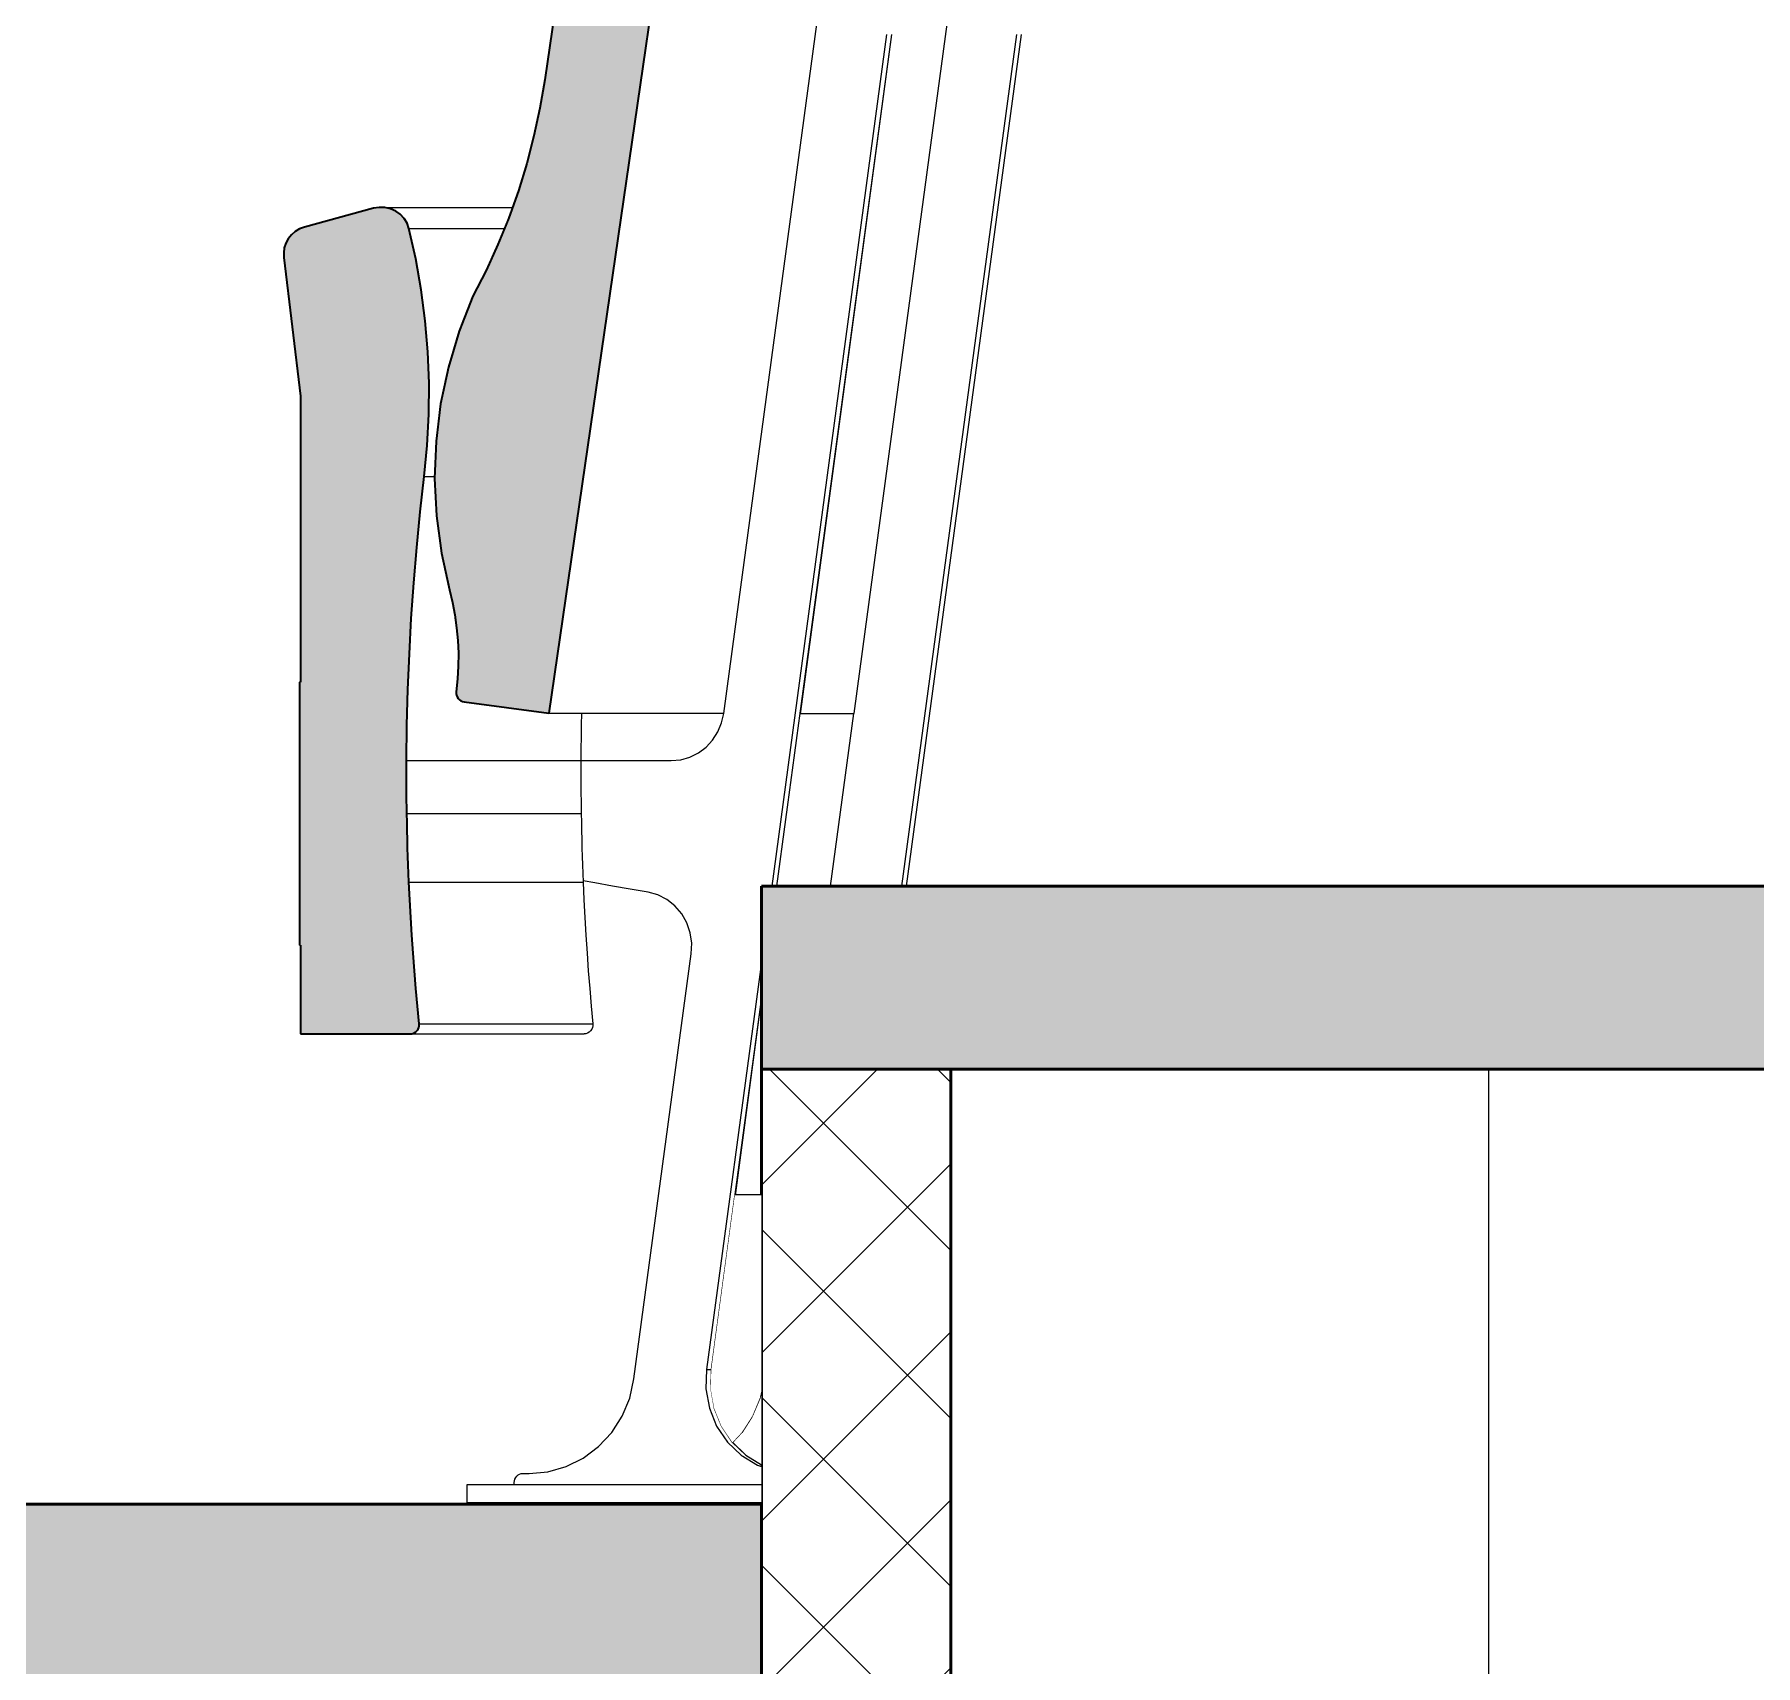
# Model space of a CAD drawing. Header units: millimetres. Extents: x -46169 to 247764, y -86316 to 18123.
# Drawn here: x 235694 to 236635, y -80750 to -79858 of the extents above; entities that cross this region are included whole.
import ezdxf

# ---------------------------------------------------------------- set-up
doc = ezdxf.new("R2010")
doc.units = ezdxf.units.MM
doc.header["$MEASUREMENT"] = 0
doc.linetypes.add('Wipeout_Contour', pattern=[1000, 0, -1000])
for name, color, linetype in [('New_A-20-M_Floor_Slab', 7, 'Continuous'), ('New_A-20-M_Roof', 7, 'Continuous'), ('New_A-25-M_Wall_Int', 7, 'Continuous'), ('New_A-35-M_FFE_Fixed', 7, 'Continuous')]:
    doc.layers.add(name, color=color, linetype=linetype)
for name, color, linetype, lineweight, true_color in [('New_A-20-M_Floor_Slab_Pen_No__107', 7, 'Continuous', 15, 0xa6a6a6), ('New_A-20-M_Floor_Slab_Pen_No__27', 7, 'Continuous', 50, 0x2a2a2a), ('New_A-20-M_Floor_Slab_Pen_No__29', 7, 'Continuous', 50, 0x2a2a2a), ('New_A-20-M_Floor_Slab_Pen_No__81', 7, 'Continuous', 20, 0x6a6a6a), ('New_A-35-M_FFE_Fixed_Pen_No__104', 7, 'Continuous', 15, 0xa6a6a6), ('New_A-35-M_FFE_Fixed_Pen_No__44', 7, 'Continuous', 35, 0x444444)]:
    doc.layers.add(name, color=color, linetype=linetype, lineweight=lineweight, true_color=true_color)
for name, color, linetype, lineweight in [('New_A-20-M_Floor_Slab_Pen_No__87', 8, 'Continuous', 20), ('New_A-20-M_Floor_Slab_Pen_No__89', 8, 'Continuous', 20), ('New_A-35-M_FFE_Fixed_Pen_No__1', 7, 'Continuous', 13)]:
    doc.layers.add(name, color=color, linetype=linetype, lineweight=lineweight)

# ---------------------------------------------------------------- blocks, each defined once
blk = doc.blocks.new('Section Elem_36_5', base_point=(221877.12, -83027.49))
at = {"color": 254, "linetype": 'Wipeout_Contour', "lineweight": 0, "ltscale": 3241043.197358345}
blk.add_wipeout([(235992.86, -80235.75), (235992.64, -80255.22), (236042.08, -80255.22), (236047.24, -80254.74), (236052.24, -80253.31), (236056.91, -80250.99), (236061.1, -80247.85), (236064.69, -80243.98), (236067.56, -80239.51), (236069.61, -80234.59), (236070.78, -80229.36), (236070.79, -80229.29), (235993.02, -80229.29)], dxfattribs=at).dxf.layer = 'New_A-25-M_Wall_Int'
at = {"color": 254, "linetype": 'Wipeout_Contour', "lineweight": 0, "ltscale": 997576.060142}
blk.add_wipeout([(236099.62, -80323.99), (236129.2, -80323.99), (236141.96, -80229.36), (236112.38, -80229.36)], dxfattribs=at).dxf.layer = 'New_A-25-M_Wall_Int'
at = {"color": 254, "linetype": 'Wipeout_Contour', "lineweight": 0, "ltscale": 748258.631335}
blk.add_wipeout([(236091.44, -80384.68), (236076.87, -80492.74), (236091.44, -80492.74)], dxfattribs=at).dxf.layer = 'New_A-25-M_Wall_Int'
blk = doc.blocks.new('Section Elem_71_5', base_point=(221877.12, -83027.49))
at = {"color": 254, "linetype": 'Wipeout_Contour', "lineweight": 0, "ltscale": 998999.918568}
blk.add_wipeout([(236489.08, -80423.99), (236289.08, -80423.99), (236289.08, -80761.99), (236489.08, -80761.99)], dxfattribs=at).dxf.layer = 'New_A-20-M_Floor_Slab'
at = {"layer": 'New_A-20-M_Floor_Slab_Pen_No__87', "linetype": 'Continuous'}
for p, q in [((236489.08, -80423.99), (236489.08, -80761.99)), ((236489.08, -80761.99), (236289.08, -80761.99))]:
    blk.add_line(p, q, dxfattribs=at)
blk = doc.blocks.new('Section Elem_72_5', base_point=(221877.12, -83027.49))
at = {"layer": 'New_A-20-M_Floor_Slab_Pen_No__27', "linetype": 'Continuous'}
for p, q in [((236091.44, -80423.99), (236091.44, -80661.99)), ((236091.44, -80661.99), (236091.44, -80761.99))]:
    blk.add_line(p, q, dxfattribs=at)
at = {"color": 254, "linetype": 'Wipeout_Contour', "lineweight": 0, "ltscale": 998443.178384}
blk.add_wipeout([(236289.08, -80423.99), (236194.97, -80423.99), (236194.97, -80761.99), (236289.08, -80761.99)], dxfattribs=at).dxf.layer = 'New_A-20-M_Floor_Slab'
at = {"layer": 'New_A-20-M_Floor_Slab_Pen_No__107', "linetype": 'Continuous'}
h = blk.add_hatch(dxfattribs=at)
h.set_pattern_fill('Concrete_Block_0005', color=256, style=0, pattern_type=2)
h.set_pattern_definition([(45, (221877.115, -83027.49), (-45.96194, 45.96194), []), (135, (221877.115, -83027.49), (45.96194, 45.96194), [])])
h.paths.add_polyline_path([(236194.97, -80761.99), (236194.97, -80423.99), (236091.44, -80423.99), (236091.44, -80761.99)])
at = {"layer": 'New_A-20-M_Floor_Slab_Pen_No__27', "linetype": 'Continuous'}
for p, q in [((236194.97, -80423.99), (236194.97, -80761.99)), ((236194.97, -80761.99), (236091.44, -80761.99))]:
    blk.add_line(p, q, dxfattribs=at)
at = {"layer": 'New_A-20-M_Floor_Slab_Pen_No__87', "linetype": 'Continuous'}
blk.add_line((236289.08, -80761.99), (236194.97, -80761.99), dxfattribs=at)
blk = doc.blocks.new('Section Elem_81_5', base_point=(221877.12, -83027.49))
at = {"color": 254, "linetype": 'Wipeout_Contour', "lineweight": 0, "ltscale": 997328.976935}
blk.add_wipeout([(240783.96, -79427.49), (230618.33, -82957.6), (230624.49, -82975.35), (240841.25, -79427.49)], dxfattribs=at).dxf.layer = 'New_A-20-M_Roof'
blk = doc.blocks.new('Section Elem_85_5', base_point=(221877.12, -83027.49))
at = {"layer": 'New_A-35-M_FFE_Fixed_Pen_No__44', "linetype": 'Continuous'}
for p, q in [((235839.29, -80212.22), (235838.74, -80212.22)), ((235839.26, -80356.22), (235838.74, -80356.22)), ((235839.26, -80356.22), (235839.26, -80404.72))]:
    blk.add_line(p, q, dxfattribs=at)
at = {"layer": 'New_A-35-M_FFE_Fixed_Pen_No__44', "linetype": 'Continuous', "flags": 128}
blk.add_lwpolyline([(235838.74, -80212.22), (235838.74, -80344.22), (235838.74, -80356.22)], dxfattribs=at)
at = {"color": 254, "linetype": 'Wipeout_Contour', "lineweight": 0, "ltscale": 996415.246921}
blk.add_wipeout([(235954.51, -79954.51), (235891.33, -79954.51), (235893.85, -79956.29), (235953.88, -79956.29)], dxfattribs=at).dxf.layer = 'New_A-35-M_FFE_Fixed'
at = {"color": 254, "linetype": 'Wipeout_Contour', "lineweight": 0, "ltscale": 1245570.425896552}
blk.add_wipeout([(235898.57, -79963.96), (235902.31, -79980.67), (235943.66, -79980.67), (235947.29, -79972.75), (235950.86, -79963.96)], dxfattribs=at).dxf.layer = 'New_A-35-M_FFE_Fixed'
at = {"color": 254, "linetype": 'Wipeout_Contour', "lineweight": 0, "ltscale": 1245619.563665493}
blk.add_wipeout([(235908.94, -80031.52), (235909.61, -80048.61), (235918.3, -80048.61), (235920.13, -80039.87), (235922.64, -80031.52)], dxfattribs=at).dxf.layer = 'New_A-35-M_FFE_Fixed'
at = {"color": 254, "linetype": 'Wipeout_Contour', "lineweight": 0, "ltscale": 1245700.252354137}
blk.add_wipeout([(235904.76, -80119.16), (235913.51, -80119.16), (235912.64, -80100.85), (235912.68, -80099.8), (235906.95, -80099.8)], dxfattribs=at).dxf.layer = 'New_A-35-M_FFE_Fixed'
at = {"color": 254, "linetype": 'Wipeout_Contour', "lineweight": 0, "ltscale": 1744154.881279314}
blk.add_wipeout([(235899.86, -80177.38), (235923.96, -80177.38), (235923.7, -80175.51), (235922.39, -80168.6), (235920.75, -80161.76), (235919.91, -80157.95), (235901.21, -80157.95)], dxfattribs=at).dxf.layer = 'New_A-35-M_FFE_Fixed'
at = {"color": 254, "linetype": 'Wipeout_Contour', "lineweight": 0, "ltscale": 996908.354266}
blk.add_wipeout([(235897.28, -80273.34), (235897.32, -80276.97), (235992.71, -80276.97), (235992.67, -80273.34)], dxfattribs=at).dxf.layer = 'New_A-35-M_FFE_Fixed'
at = {"color": 254, "linetype": 'Wipeout_Contour', "lineweight": 0, "ltscale": 996923.640479}
blk.add_wipeout([(235897.42, -80284.22), (235897.51, -80288.89), (235992.88, -80288.89), (235992.8, -80284.22)], dxfattribs=at).dxf.layer = 'New_A-35-M_FFE_Fixed'
at = {"color": 254, "linetype": 'Wipeout_Contour', "lineweight": 0, "ltscale": 996979.987114}
blk.add_wipeout([(235898.56, -80321.63), (235899.03, -80331.35), (235994.3, -80331.35), (235993.87, -80321.63)], dxfattribs=at).dxf.layer = 'New_A-35-M_FFE_Fixed'
at = {"color": 254, "linetype": 'Wipeout_Contour', "lineweight": 0, "ltscale": 997085.748485}
blk.add_wipeout([(235903.29, -80389.54), (235904.25, -80399.22), (235999.17, -80399.22), (235998.28, -80389.54)], dxfattribs=at).dxf.layer = 'New_A-35-M_FFE_Fixed'
at = {"color": 254, "linetype": 'Wipeout_Contour', "lineweight": 0, "ltscale": 997835.739992}
blk.add_wipeout([(236069.48, -80619.32), (236066.89, -80619.32), (236072.79, -80628.06), (236075.38, -80628.06)], dxfattribs=at).dxf.layer = 'New_A-35-M_FFE_Fixed'
at = {"color": 254, "linetype": 'Wipeout_Contour', "lineweight": 0, "ltscale": 1247393.699995243}
blk.add_wipeout([(236082.93, -80635.31), (236080.34, -80635.31), (236089.21, -80640.74), (236091.44, -80640.74), (236091.44, -80640.53)], dxfattribs=at).dxf.layer = 'New_A-35-M_FFE_Fixed'
at = {"color": 254, "linetype": 'Wipeout_Contour', "lineweight": 0, "ltscale": 997649.852475}
blk.add_wipeout([(235930.37, -80661.24), (236091.44, -80661.24), (236091.44, -80651.24), (235930.37, -80651.24)], dxfattribs=at).dxf.layer = 'New_A-35-M_FFE_Fixed'
at = {"layer": 'New_A-35-M_FFE_Fixed_Pen_No__1', "linetype": 'Continuous'}
for p, q in [((235930.37, -80661.24), (235930.37, -80651.24)), ((236091.44, -80661.24), (235930.37, -80661.24))]:
    blk.add_line(p, q, dxfattribs=at)
at = {"color": 254, "linetype": 'Wipeout_Contour', "lineweight": 0, "ltscale": 996409.242222}
blk.add_wipeout([(235954.96, -79953.26), (235888.49, -79953.26), (235891.33, -79954.51), (235954.51, -79954.51)], dxfattribs=at).dxf.layer = 'New_A-35-M_FFE_Fixed'
at = {"color": 254, "linetype": 'Wipeout_Contour', "lineweight": 0, "ltscale": 996429.581085}
blk.add_wipeout([(235897.54, -79961.11), (235898.57, -79963.96), (235950.86, -79963.96), (235952.02, -79961.11)], dxfattribs=at).dxf.layer = 'New_A-35-M_FFE_Fixed'
at = {"color": 254, "linetype": 'Wipeout_Contour', "lineweight": 0, "ltscale": 1245604.192494026}
blk.add_wipeout([(235928.29, -80014.48), (235907.5, -80014.48), (235908.94, -80031.52), (235922.64, -80031.52), (235926.05, -80020.17)], dxfattribs=at).dxf.layer = 'New_A-35-M_FFE_Fixed'
at = {"color": 254, "linetype": 'Wipeout_Contour', "lineweight": 0, "ltscale": 1245637.686923519}
blk.add_wipeout([(235909.61, -80048.61), (235909.5, -80065.7), (235915.21, -80065.7), (235915.91, -80059.98), (235918.3, -80048.61)], dxfattribs=at).dxf.layer = 'New_A-35-M_FFE_Fixed'
at = {"color": 254, "linetype": 'Wipeout_Contour', "lineweight": 0, "ltscale": 1245769.009135233}
blk.add_wipeout([(235902.85, -80138.54), (235901.21, -80157.95), (235919.91, -80157.95), (235916.33, -80141.69), (235915.91, -80138.54)], dxfattribs=at).dxf.layer = 'New_A-35-M_FFE_Fixed'
at = {"color": 254, "linetype": 'Wipeout_Contour', "lineweight": 0, "ltscale": 1744211.196839344}
blk.add_wipeout([(235899.86, -80177.38), (235898.79, -80196.82), (235925.6, -80196.82), (235925.6, -80196.48), (235925.3, -80189.46), (235924.67, -80182.47), (235923.96, -80177.38)], dxfattribs=at).dxf.layer = 'New_A-35-M_FFE_Fixed'
at = {"color": 254, "linetype": 'Wipeout_Contour', "lineweight": 0, "ltscale": 996903.569124}
blk.add_wipeout([(235992.65, -80269.72), (235897.26, -80269.72), (235897.28, -80273.34), (235992.67, -80273.34)], dxfattribs=at).dxf.layer = 'New_A-35-M_FFE_Fixed'
at = {"color": 254, "linetype": 'Wipeout_Contour', "lineweight": 0, "ltscale": 996969.494272}
blk.add_wipeout([(235993.68, -80316.96), (235898.36, -80316.96), (235898.56, -80321.63), (235993.87, -80321.63)], dxfattribs=at).dxf.layer = 'New_A-35-M_FFE_Fixed'
at = {"color": 254, "linetype": 'Wipeout_Contour', "lineweight": 0, "ltscale": 997069.890368}
blk.add_wipeout([(235997.46, -80379.86), (235902.41, -80379.86), (235903.29, -80389.54), (235998.28, -80389.54)], dxfattribs=at).dxf.layer = 'New_A-35-M_FFE_Fixed'
at = {"color": 254, "linetype": 'Wipeout_Contour', "lineweight": 0, "ltscale": 997090.473058}
blk.add_wipeout([(235902.13, -80403.77), (235901.2, -80404.29), (235996.32, -80404.29), (235997.2, -80403.77)], dxfattribs=at).dxf.layer = 'New_A-35-M_FFE_Fixed'
at = {"color": 254, "linetype": 'Wipeout_Contour', "lineweight": 0, "ltscale": 997805.059278}
blk.add_wipeout([(236062.93, -80609.47), (236066.89, -80619.32), (236069.48, -80619.32), (236065.51, -80609.47)], dxfattribs=at).dxf.layer = 'New_A-35-M_FFE_Fixed'
at = {"color": 254, "linetype": 'Wipeout_Contour', "lineweight": 0, "ltscale": 997871.529649}
blk.add_wipeout([(236072.79, -80628.06), (236080.34, -80635.31), (236082.93, -80635.31), (236075.38, -80628.06)], dxfattribs=at).dxf.layer = 'New_A-35-M_FFE_Fixed'
at = {"color": 254, "linetype": 'Wipeout_Contour', "lineweight": 0, "ltscale": 748448.483073}
blk.add_wipeout([(236089.21, -80640.74), (236091.44, -80641.51), (236091.44, -80640.74)], dxfattribs=at).dxf.layer = 'New_A-35-M_FFE_Fixed'
at = {"color": 254, "linetype": 'Wipeout_Contour', "lineweight": 0, "ltscale": 996397.010673}
blk.add_wipeout([(235882.33, -79952.49), (235885.45, -79952.57), (235955.2, -79952.57), (235955.23, -79952.49)], dxfattribs=at).dxf.layer = 'New_A-35-M_FFE_Fixed'
at = {"color": 254, "linetype": 'Wipeout_Contour', "lineweight": 0, "ltscale": 996425.684838}
blk.add_wipeout([(235953.07, -79958.52), (235895.95, -79958.52), (235897.54, -79961.11), (235952.02, -79961.11)], dxfattribs=at).dxf.layer = 'New_A-35-M_FFE_Fixed'
at = {"color": 254, "linetype": 'Wipeout_Contour', "lineweight": 0, "ltscale": 1245591.847526524}
blk.add_wipeout([(235905.29, -79997.52), (235907.5, -80014.48), (235928.29, -80014.48), (235933.61, -80001), (235935.39, -79997.52)], dxfattribs=at).dxf.layer = 'New_A-35-M_FFE_Fixed'
at = {"color": 254, "linetype": 'Wipeout_Contour', "lineweight": 0, "ltscale": 1245658.054521326}
blk.add_wipeout([(235909.5, -80065.7), (235908.61, -80082.78), (235913.32, -80082.78), (235913.41, -80080.35), (235915.21, -80065.7)], dxfattribs=at).dxf.layer = 'New_A-35-M_FFE_Fixed'
at = {"color": 254, "linetype": 'Wipeout_Contour', "lineweight": 0, "ltscale": 1245732.123826487}
blk.add_wipeout([(235904.76, -80119.16), (235902.85, -80138.54), (235915.91, -80138.54), (235913.62, -80121.35), (235913.51, -80119.16)], dxfattribs=at).dxf.layer = 'New_A-35-M_FFE_Fixed'
at = {"color": 254, "linetype": 'Wipeout_Contour', "lineweight": 0, "ltscale": 1495066.247993537}
blk.add_wipeout([(235897.99, -80216.28), (235924.57, -80216.28), (235925.17, -80210.51), (235925.55, -80203.5), (235925.6, -80196.82), (235898.79, -80196.82)], dxfattribs=at).dxf.layer = 'New_A-35-M_FFE_Fixed'
at = {"color": 254, "linetype": 'Wipeout_Contour', "lineweight": 0, "ltscale": 996894.105883}
blk.add_wipeout([(235992.63, -80262.47), (235897.23, -80262.47), (235897.24, -80266.09), (235992.63, -80266.09)], dxfattribs=at).dxf.layer = 'New_A-35-M_FFE_Fixed'
at = {"color": 254, "linetype": 'Wipeout_Contour', "lineweight": 0, "ltscale": 996913.175045}
blk.add_wipeout([(235897.32, -80276.97), (235897.37, -80280.59), (235992.75, -80280.59), (235992.71, -80276.97)], dxfattribs=at).dxf.layer = 'New_A-35-M_FFE_Fixed'
at = {"color": 254, "linetype": 'Wipeout_Contour', "lineweight": 0, "ltscale": 996962.767087}
blk.add_wipeout([(235898.18, -80312.28), (235898.36, -80316.96), (235993.68, -80316.96), (235993.51, -80312.28)], dxfattribs=at).dxf.layer = 'New_A-35-M_FFE_Fixed'
at = {"color": 254, "linetype": 'Wipeout_Contour', "lineweight": 0, "ltscale": 997054.28078}
blk.add_wipeout([(235996.7, -80370.16), (235901.59, -80370.16), (235902.41, -80379.86), (235997.46, -80379.86)], dxfattribs=at).dxf.layer = 'New_A-35-M_FFE_Fixed'
at = {"color": 254, "linetype": 'Wipeout_Contour', "lineweight": 0, "ltscale": 997087.427544}
blk.add_wipeout([(235901.2, -80404.29), (235900.17, -80404.61), (235995.37, -80404.61), (235996.32, -80404.29)], dxfattribs=at).dxf.layer = 'New_A-35-M_FFE_Fixed'
at = {"color": 254, "linetype": 'Wipeout_Contour', "lineweight": 0, "ltscale": 997780.88369}
blk.add_wipeout([(236062.93, -80609.47), (236065.51, -80609.47), (236063.65, -80598.99), (236061.06, -80598.99)], dxfattribs=at).dxf.layer = 'New_A-35-M_FFE_Fixed'
at = {"layer": 'New_A-35-M_FFE_Fixed_Pen_No__1', "linetype": 'Continuous'}
blk.add_line((235898.57, -79963.96), (235950.86, -79963.96), dxfattribs=at)
at = {"color": 254, "linetype": 'Wipeout_Contour', "lineweight": 0, "ltscale": 1245553.441746353}
blk.add_wipeout([(235953.88, -79956.29), (235893.85, -79956.29), (235895.95, -79958.52), (235953.07, -79958.52), (235953.18, -79958.24)], dxfattribs=at).dxf.layer = 'New_A-35-M_FFE_Fixed'
at = {"color": 254, "linetype": 'Wipeout_Contour', "lineweight": 0, "ltscale": 1245582.093791365}
blk.add_wipeout([(235902.31, -79980.67), (235905.29, -79997.52), (235935.39, -79997.52), (235940.76, -79987.02), (235943.66, -79980.67)], dxfattribs=at).dxf.layer = 'New_A-35-M_FFE_Fixed'
at = {"color": 254, "linetype": 'Wipeout_Contour', "lineweight": 0, "ltscale": 996540.475538}
blk.add_wipeout([(235908.61, -80082.78), (235906.95, -80099.8), (235912.68, -80099.8), (235913.32, -80082.78)], dxfattribs=at).dxf.layer = 'New_A-35-M_FFE_Fixed'
at = {"color": 254, "linetype": 'Wipeout_Contour', "lineweight": 0, "ltscale": 3738005.195861831}
blk.add_wipeout([(235897.99, -80216.28), (235897.48, -80235.75), (235992.86, -80235.75), (235993.02, -80229.29), (235975.01, -80229.29), (235928.87, -80223.06), (235927.89, -80222.84), (235926.98, -80222.43), (235926.16, -80221.86), (235925.48, -80221.16), (235924.95, -80220.33), (235924.59, -80219.43), (235924.42, -80218.47), (235924.45, -80217.5), (235924.57, -80216.28)], dxfattribs=at).dxf.layer = 'New_A-35-M_FFE_Fixed'
at = {"color": 254, "linetype": 'Wipeout_Contour', "lineweight": 0, "ltscale": 996918.031426}
blk.add_wipeout([(235897.37, -80280.59), (235897.42, -80284.22), (235992.8, -80284.22), (235992.75, -80280.59)], dxfattribs=at).dxf.layer = 'New_A-35-M_FFE_Fixed'
at = {"color": 254, "linetype": 'Wipeout_Contour', "lineweight": 0, "ltscale": 996956.09866}
blk.add_wipeout([(235898.01, -80307.6), (235898.18, -80312.28), (235993.51, -80312.28), (235993.36, -80307.6)], dxfattribs=at).dxf.layer = 'New_A-35-M_FFE_Fixed'
at = {"color": 254, "linetype": 'Wipeout_Contour', "lineweight": 0, "ltscale": 997038.920485}
blk.add_wipeout([(235900.85, -80360.47), (235901.59, -80370.16), (235996.7, -80370.16), (235996, -80360.47)], dxfattribs=at).dxf.layer = 'New_A-35-M_FFE_Fixed'
at = {"color": 254, "linetype": 'Wipeout_Contour', "lineweight": 0, "ltscale": 997083.865645}
blk.add_wipeout([(235899.1, -80404.72), (235994.37, -80404.72), (235995.37, -80404.61), (235900.17, -80404.61)], dxfattribs=at).dxf.layer = 'New_A-35-M_FFE_Fixed'
at = {"layer": 'New_A-35-M_FFE_Fixed_Pen_No__1', "linetype": 'Continuous'}
blk.add_line((235906.95, -80099.8), (235912.68, -80099.8), dxfattribs=at)
at = {"color": 254, "linetype": 'Wipeout_Contour', "lineweight": 0, "ltscale": 996403.080576}
blk.add_wipeout([(235955.2, -79952.57), (235885.45, -79952.57), (235888.49, -79953.26), (235954.96, -79953.26)], dxfattribs=at).dxf.layer = 'New_A-35-M_FFE_Fixed'
at = {"color": 254, "linetype": 'Wipeout_Contour', "lineweight": 0, "ltscale": 996870.360003}
blk.add_wipeout([(235897.48, -80235.75), (235897.25, -80255.22), (235992.64, -80255.22), (235992.86, -80235.75)], dxfattribs=at).dxf.layer = 'New_A-35-M_FFE_Fixed'
at = {"color": 254, "linetype": 'Wipeout_Contour', "lineweight": 0, "ltscale": 996949.489063}
blk.add_wipeout([(235993.21, -80302.93), (235897.86, -80302.93), (235898.01, -80307.6), (235993.36, -80307.6)], dxfattribs=at).dxf.layer = 'New_A-35-M_FFE_Fixed'
at = {"color": 254, "linetype": 'Wipeout_Contour', "lineweight": 0, "ltscale": 997023.810239}
blk.add_wipeout([(235995.37, -80350.76), (235900.17, -80350.76), (235900.85, -80360.47), (235996, -80360.47)], dxfattribs=at).dxf.layer = 'New_A-35-M_FFE_Fixed'
at = {"color": 254, "linetype": 'Wipeout_Contour', "lineweight": 0, "ltscale": 997095.296731}
blk.add_wipeout([(235904.01, -80401.28), (235998.95, -80401.28), (235999.17, -80400.27), (235904.24, -80400.27)], dxfattribs=at).dxf.layer = 'New_A-35-M_FFE_Fixed'
at = {"color": 254, "linetype": 'Wipeout_Contour', "lineweight": 0, "ltscale": 996884.785559}
blk.add_wipeout([(235897.25, -80255.22), (235897.24, -80258.84), (235992.63, -80258.84), (235992.64, -80255.22)], dxfattribs=at).dxf.layer = 'New_A-35-M_FFE_Fixed'
at = {"color": 254, "linetype": 'Wipeout_Contour', "lineweight": 0, "ltscale": 996942.938373}
blk.add_wipeout([(235993.09, -80298.25), (235897.73, -80298.25), (235897.86, -80302.93), (235993.21, -80302.93)], dxfattribs=at).dxf.layer = 'New_A-35-M_FFE_Fixed'
at = {"color": 254, "linetype": 'Wipeout_Contour', "lineweight": 0, "ltscale": 997008.950776}
blk.add_wipeout([(235899.57, -80341.06), (235900.17, -80350.76), (235995.37, -80350.76), (235994.8, -80341.06)], dxfattribs=at).dxf.layer = 'New_A-35-M_FFE_Fixed'
at = {"color": 254, "linetype": 'Wipeout_Contour', "lineweight": 0, "ltscale": 997095.335384}
blk.add_wipeout([(235903.57, -80402.23), (235998.54, -80402.23), (235998.95, -80401.28), (235904.01, -80401.28)], dxfattribs=at).dxf.layer = 'New_A-35-M_FFE_Fixed'
at = {"color": 254, "linetype": 'Wipeout_Contour', "lineweight": 0, "ltscale": 996889.427842}
blk.add_wipeout([(235897.23, -80262.47), (235992.63, -80262.47), (235992.63, -80258.84), (235897.24, -80258.84)], dxfattribs=at).dxf.layer = 'New_A-35-M_FFE_Fixed'
at = {"color": 254, "linetype": 'Wipeout_Contour', "lineweight": 0, "ltscale": 996936.446662}
blk.add_wipeout([(235897.61, -80293.57), (235897.73, -80298.25), (235993.09, -80298.25), (235992.98, -80293.57)], dxfattribs=at).dxf.layer = 'New_A-35-M_FFE_Fixed'
at = {"color": 254, "linetype": 'Wipeout_Contour', "lineweight": 0, "ltscale": 996994.34283}
blk.add_wipeout([(235899.03, -80331.35), (235899.57, -80341.06), (235994.8, -80341.06), (235994.3, -80331.35)], dxfattribs=at).dxf.layer = 'New_A-35-M_FFE_Fixed'
at = {"color": 254, "linetype": 'Wipeout_Contour', "lineweight": 0, "ltscale": 997092.870078}
blk.add_wipeout([(235902.13, -80403.77), (235997.2, -80403.77), (235997.95, -80403.07), (235902.93, -80403.07)], dxfattribs=at).dxf.layer = 'New_A-35-M_FFE_Fixed'
at = {"color": 254, "linetype": 'Wipeout_Contour', "lineweight": 0, "ltscale": 996898.819652}
blk.add_wipeout([(235992.63, -80266.09), (235897.24, -80266.09), (235897.26, -80269.72), (235992.65, -80269.72)], dxfattribs=at).dxf.layer = 'New_A-35-M_FFE_Fixed'
at = {"color": 254, "linetype": 'Wipeout_Contour', "lineweight": 0, "ltscale": 996930.014007}
blk.add_wipeout([(235992.88, -80288.89), (235897.51, -80288.89), (235897.61, -80293.57), (235992.98, -80293.57)], dxfattribs=at).dxf.layer = 'New_A-35-M_FFE_Fixed'
at = {"color": 254, "linetype": 'Wipeout_Contour', "lineweight": 0, "ltscale": 997094.514632}
blk.add_wipeout([(235903.57, -80402.23), (235902.93, -80403.07), (235997.95, -80403.07), (235998.54, -80402.23)], dxfattribs=at).dxf.layer = 'New_A-35-M_FFE_Fixed'
at = {"color": 254, "linetype": 'Wipeout_Contour', "lineweight": 0, "ltscale": 997094.400352}
blk.add_wipeout([(235904.25, -80399.22), (235904.24, -80400.27), (235999.17, -80400.27), (235999.17, -80399.22)], dxfattribs=at).dxf.layer = 'New_A-35-M_FFE_Fixed'
at = {"layer": 'New_A-35-M_FFE_Fixed_Pen_No__104', "linetype": 'Continuous'}
blk.add_hatch(color=256, dxfattribs=at).paths.add_polyline_path([(235903.57, -80402.23), (235904.01, -80401.28), (235904.24, -80400.27), (235904.25, -80399.22), (235903.29, -80389.54), (235902.41, -80379.86), (235901.59, -80370.16), (235900.85, -80360.47), (235900.17, -80350.76), (235899.57, -80341.06), (235899.03, -80331.35), (235898.56, -80321.63), (235898.36, -80316.96), (235898.18, -80312.28), (235898.01, -80307.6), (235897.86, -80302.93), (235897.73, -80298.25), (235897.61, -80293.57), (235897.51, -80288.89), (235897.42, -80284.22), (235897.37, -80280.59), (235897.32, -80276.97), (235897.28, -80273.34), (235897.26, -80269.72), (235897.24, -80266.09), (235897.23, -80262.47), (235897.24, -80258.84), (235897.25, -80255.22), (235897.48, -80235.75), (235897.99, -80216.28), (235898.79, -80196.82), (235899.86, -80177.38), (235901.21, -80157.95), (235902.85, -80138.54), (235904.76, -80119.16), (235906.95, -80099.8), (235908.61, -80082.78), (235909.5, -80065.7), (235909.61, -80048.61), (235908.94, -80031.52), (235907.5, -80014.48), (235905.29, -79997.52), (235902.31, -79980.67), (235898.57, -79963.96), (235897.54, -79961.11), (235895.95, -79958.52), (235893.85, -79956.29), (235891.33, -79954.51), (235888.49, -79953.26), (235885.45, -79952.57), (235882.33, -79952.49), (235879.25, -79953.01), (235841.36, -79963.34), (235838.74, -79964.3), (235836.35, -79965.7), (235834.26, -79967.5), (235832.54, -79969.62), (235831.23, -79972.01), (235830.4, -79974.59), (235830.05, -79977.27), (235830.21, -79979.97), (235839.29, -80055.84), (235839.29, -80212.22), (235838.74, -80212.22), (235838.74, -80344.22), (235838.74, -80356.22), (235839.26, -80356.22), (235839.26, -80404.72), (235845.47, -80404.72), (235857.89, -80404.72), (235899.1, -80404.72), (235900.17, -80404.61), (235901.2, -80404.29), (235902.13, -80403.77), (235902.93, -80403.07)])
at = {"layer": 'New_A-35-M_FFE_Fixed_Pen_No__44', "linetype": 'Continuous', "flags": 128}
blk.add_lwpolyline([(235839.26, -80404.72), (235845.47, -80404.72), (235857.89, -80404.72), (235899.1, -80404.72), (235900.17, -80404.61), (235901.2, -80404.29), (235902.13, -80403.77), (235902.93, -80403.07), (235903.57, -80402.23), (235904.01, -80401.28), (235904.24, -80400.27), (235904.25, -80399.22), (235903.29, -80389.54), (235902.41, -80379.86), (235901.59, -80370.16), (235900.85, -80360.47), (235900.17, -80350.76), (235899.57, -80341.06), (235899.03, -80331.35), (235898.56, -80321.63), (235898.36, -80316.96), (235898.18, -80312.28), (235898.01, -80307.6), (235897.86, -80302.93), (235897.73, -80298.25), (235897.61, -80293.57), (235897.51, -80288.89), (235897.42, -80284.22), (235897.37, -80280.59), (235897.32, -80276.97), (235897.28, -80273.34), (235897.26, -80269.72), (235897.24, -80266.09), (235897.23, -80262.47), (235897.24, -80258.84), (235897.25, -80255.22), (235897.48, -80235.75), (235897.99, -80216.28), (235898.79, -80196.82), (235899.86, -80177.38), (235901.21, -80157.95), (235902.85, -80138.54), (235904.76, -80119.16), (235906.95, -80099.8), (235908.61, -80082.78), (235909.5, -80065.7), (235909.61, -80048.61), (235908.94, -80031.52), (235907.5, -80014.48), (235905.29, -79997.52), (235902.31, -79980.67), (235898.57, -79963.96), (235897.54, -79961.11), (235895.95, -79958.52), (235893.85, -79956.29), (235891.33, -79954.51), (235888.49, -79953.26), (235885.45, -79952.57), (235882.33, -79952.49), (235879.25, -79953.01), (235841.36, -79963.34), (235838.74, -79964.3), (235836.35, -79965.7), (235834.26, -79967.5), (235832.54, -79969.62), (235831.23, -79972.01), (235830.4, -79974.59), (235830.05, -79977.27), (235830.21, -79979.97), (235839.29, -80055.84), (235839.29, -80212.22)], dxfattribs=at)
at = {"color": 254, "linetype": 'Wipeout_Contour', "lineweight": 0, "ltscale": 21940760.13815061}
blk.add_wipeout([(235956.25, -80649.27), (235956.16, -80650.24), (235956.16, -80651.24), (236091.44, -80651.24), (236091.44, -80641.51), (236089.21, -80640.74), (236080.34, -80635.31), (236072.79, -80628.06), (236066.89, -80619.32), (236062.93, -80609.47), (236061.06, -80598.99), (236061.39, -80588.33), (236091.44, -80365.49), (236091.44, -80323.99), (236097.03, -80323.99), (236206.87, -79509.4), (236208.72, -79501.02), (236211.93, -79493.1), (236216.4, -79485.86), (236222, -79479.52), (236228.57, -79474.27), (236235.91, -79470.26), (236243.81, -79467.6), (236252.02, -79466.39), (236252.93, -79466.25), (236253.79, -79465.93), (236254.58, -79465.46), (236255.26, -79464.83), (236255.83, -79464.09), (236256.24, -79463.25), (236256.5, -79462.34), (236256.59, -79461.4), (236256.59, -79460.31), (236174.48, -79460.31), (236070.78, -80229.36), (236069.61, -80234.59), (236067.56, -80239.51), (236064.69, -80243.98), (236061.1, -80247.85), (236056.91, -80250.99), (236052.24, -80253.31), (236047.24, -80254.74), (236042.08, -80255.22), (235992.64, -80255.22), (235992.63, -80258.84), (235992.63, -80262.47), (235992.63, -80266.13), (235992.65, -80269.72), (235992.67, -80273.34), (235992.71, -80276.97), (235992.75, -80280.59), (235992.8, -80284.22), (235992.88, -80288.89), (235992.98, -80293.57), (235993.09, -80298.25), (235993.21, -80302.93), (235993.36, -80307.6), (235993.51, -80312.28), (235993.68, -80316.96), (235993.84, -80320.98), (236000.31, -80322.14), (236009.99, -80323.85), (236019.67, -80325.52), (236029.36, -80327.16), (236034.71, -80328.69), (236039.69, -80331.25), (236044.1, -80334.75), (236047.78, -80339.05), (236050.6, -80344), (236052.46, -80349.42), (236053.29, -80355.11), (236053.05, -80360.86), (236021.68, -80593.54), (236019.33, -80603.98), (236015.23, -80613.83), (236009.5, -80622.77), (236002.32, -80630.51), (235993.93, -80636.79), (235984.59, -80641.44), (235974.6, -80644.28), (235964.28, -80645.24), (235960.99, -80645.24), (235960.05, -80645.34), (235959.14, -80645.62), (235958.3, -80646.08), (235957.57, -80646.71), (235956.97, -80647.46), (235956.53, -80648.33)], dxfattribs=at).dxf.layer = 'New_A-35-M_FFE_Fixed'
at = {"layer": 'New_A-35-M_FFE_Fixed_Pen_No__1', "linetype": 'Continuous'}
for p, q in [((235882.33, -79952.49), (235955.23, -79952.49)), ((235992.86, -80235.75), (235992.64, -80255.22)), ((236064.69, -80243.98), (236067.56, -80239.51)), ((236067.56, -80239.51), (236069.61, -80234.59)), ((236056.91, -80250.99), (236061.1, -80247.85)), ((236061.1, -80247.85), (236064.69, -80243.98)), ((235897.25, -80255.22), (235992.64, -80255.22)), ((235992.64, -80255.22), (235992.63, -80258.84)), ((235992.63, -80258.84), (235992.63, -80262.47)), ((235992.64, -80255.22), (236042.08, -80255.22)), ((236042.08, -80255.22), (236047.24, -80254.74)), ((236047.24, -80254.74), (236052.24, -80253.31)), ((236052.24, -80253.31), (236056.91, -80250.99)), ((235992.63, -80262.47), (235992.63, -80266.09)), ((235992.63, -80266.09), (235992.65, -80269.72)), ((235992.65, -80269.72), (235992.67, -80273.34)), ((235992.67, -80273.34), (235992.71, -80276.97)), ((235992.71, -80276.97), (235992.75, -80280.59)), ((235897.42, -80284.22), (235992.8, -80284.22)), ((235992.75, -80280.59), (235992.8, -80284.22)), ((235992.8, -80284.22), (235992.88, -80288.89)), ((235992.88, -80288.89), (235992.98, -80293.57)), ((235992.98, -80293.57), (235993.09, -80298.25)), ((235993.09, -80298.25), (235993.21, -80302.93)), ((235993.21, -80302.93), (235993.36, -80307.6)), ((235993.36, -80307.6), (235993.51, -80312.28)), ((235993.51, -80312.28), (235993.68, -80316.96)), ((235898.56, -80321.63), (235993.87, -80321.63)), ((235993.68, -80316.96), (235993.87, -80321.63)), ((236000.31, -80322.14), (235993.84, -80320.98)), ((235993.87, -80321.63), (235994.3, -80331.35)), ((236009.99, -80323.85), (236000.31, -80322.14)), ((236019.67, -80325.52), (236009.99, -80323.85)), ((235994.3, -80331.35), (235994.8, -80341.06)), ((236029.36, -80327.16), (236019.67, -80325.52)), ((236034.71, -80328.69), (236029.36, -80327.16)), ((236039.69, -80331.25), (236034.71, -80328.69)), ((236044.1, -80334.75), (236039.69, -80331.25)), ((235994.8, -80341.06), (235995.37, -80350.76)), ((236047.78, -80339.05), (236044.1, -80334.75)), ((236050.6, -80344), (236047.78, -80339.05)), ((236052.46, -80349.42), (236050.6, -80344)), ((235995.37, -80350.76), (235996, -80360.47)), ((236053.29, -80355.11), (236052.46, -80349.42)), ((235996, -80360.47), (235996.7, -80370.16)), ((236021.68, -80593.54), (236053.05, -80360.86)), ((236053.05, -80360.86), (236053.29, -80355.11)), ((235996.7, -80370.16), (235997.46, -80379.86)), ((235997.46, -80379.86), (235998.28, -80389.54)), ((235998.28, -80389.54), (235999.17, -80399.22)), ((235904.25, -80399.22), (235999.17, -80399.22)), ((235999.17, -80400.27), (235998.95, -80401.28)), ((235999.17, -80399.22), (235999.17, -80400.27)), ((235899.1, -80404.72), (235994.37, -80404.72)), ((235995.37, -80404.61), (235994.37, -80404.72)), ((235996.32, -80404.29), (235995.37, -80404.61)), ((235997.2, -80403.77), (235996.32, -80404.29)), ((235997.95, -80403.07), (235997.2, -80403.77)), ((235998.54, -80402.23), (235997.95, -80403.07)), ((235998.95, -80401.28), (235998.54, -80402.23)), ((236019.33, -80603.98), (236021.68, -80593.54)), ((236015.23, -80613.83), (236019.33, -80603.98)), ((236009.5, -80622.77), (236015.23, -80613.83)), ((236062.93, -80609.47), (236066.89, -80619.32)), ((236065.51, -80609.47), (236069.48, -80619.32)), ((236002.32, -80630.51), (236009.5, -80622.77)), ((235993.93, -80636.79), (236002.32, -80630.51)), ((235959.14, -80645.62), (235960.05, -80645.34)), ((235960.05, -80645.34), (235960.99, -80645.24)), ((235960.99, -80645.24), (235964.28, -80645.24)), ((235964.28, -80645.24), (235974.6, -80644.28)), ((235974.6, -80644.28), (235984.59, -80641.44)), ((235984.59, -80641.44), (235993.93, -80636.79)), ((235930.37, -80651.24), (236091.44, -80651.24)), ((235956.16, -80650.24), (235956.25, -80649.27)), ((235956.16, -80651.24), (235956.16, -80650.24)), ((235956.25, -80649.27), (235956.53, -80648.33)), ((235956.53, -80648.33), (235956.97, -80647.46)), ((235956.97, -80647.46), (235957.57, -80646.71)), ((235957.57, -80646.71), (235958.3, -80646.08)), ((235958.3, -80646.08), (235959.14, -80645.62))]:
    blk.add_line(p, q, dxfattribs=at)
at = {"color": 254, "linetype": 'Wipeout_Contour', "lineweight": 0, "ltscale": 997371.510244}
blk.add_wipeout([(236159.89, -79857.85), (236097.03, -80323.99), (236099.62, -80323.99), (236162.48, -79857.85)], dxfattribs=at).dxf.layer = 'New_A-35-M_FFE_Fixed'
at = {"color": 254, "linetype": 'Wipeout_Contour', "lineweight": 0, "ltscale": 997674.807347}
blk.add_wipeout([(236091.44, -80365.49), (236061.39, -80588.33), (236063.98, -80588.33), (236091.44, -80384.68)], dxfattribs=at).dxf.layer = 'New_A-35-M_FFE_Fixed'
at = {"color": 254, "linetype": 'Wipeout_Contour', "lineweight": 0, "ltscale": 1746300.434770231}
blk.add_wipeout([(236080.67, -80622.77), (236075.58, -80628.26), (236082.93, -80635.31), (236091.44, -80640.53), (236091.44, -80599.84), (236090.51, -80603.98), (236086.41, -80613.83)], dxfattribs=at).dxf.layer = 'New_A-35-M_FFE_Fixed'
at = {"layer": 'New_A-35-M_FFE_Fixed_Pen_No__1', "linetype": 'Continuous'}
for p, q in [((236090.51, -80603.98), (236086.41, -80613.83)), ((236091.44, -80599.84), (236090.51, -80603.98)), ((236086.41, -80613.83), (236080.67, -80622.77)), ((236066.89, -80619.32), (236072.79, -80628.06)), ((236069.48, -80619.32), (236075.38, -80628.06)), ((236080.67, -80622.77), (236075.58, -80628.26)), ((236072.79, -80628.06), (236080.34, -80635.31)), ((236075.38, -80628.06), (236082.93, -80635.31)), ((236080.34, -80635.31), (236089.21, -80640.74)), ((236082.93, -80635.31), (236091.44, -80640.53)), ((236089.21, -80640.74), (236091.44, -80641.51))]:
    blk.add_line(p, q, dxfattribs=at)
at = {"color": 254, "linetype": 'Wipeout_Contour', "lineweight": 0, "ltscale": 996866.688612}
blk.add_wipeout([(235975.01, -80229.29), (236070.79, -80229.29), (236170.48, -79490.03), (236082.44, -79490.03)], dxfattribs=at).dxf.layer = 'New_A-35-M_FFE_Fixed'
at = {"color": 254, "linetype": 'Wipeout_Contour', "lineweight": 0, "ltscale": 997764.313461}
blk.add_wipeout([(236063.98, -80588.33), (236061.39, -80588.33), (236061.06, -80598.99), (236063.65, -80598.99)], dxfattribs=at).dxf.layer = 'New_A-35-M_FFE_Fixed'
at = {"layer": 'New_A-35-M_FFE_Fixed_Pen_No__104', "linetype": 'Continuous'}
blk.add_hatch(color=256, dxfattribs=at).paths.add_polyline_path([(236034.99, -79457.4), (236034.75, -79458.35), (235972.83, -79882.76), (235970.23, -79898.15), (235966.97, -79913.42), (235963.03, -79928.55), (235958.43, -79943.49), (235953.18, -79958.24), (235947.29, -79972.75), (235940.76, -79987.02), (235933.61, -80001), (235926.05, -80020.17), (235920.13, -80039.87), (235915.91, -80059.98), (235913.41, -80080.35), (235912.64, -80100.85), (235913.62, -80121.35), (235916.33, -80141.69), (235920.75, -80161.76), (235922.39, -80168.6), (235923.7, -80175.51), (235924.67, -80182.47), (235925.3, -80189.46), (235925.6, -80196.48), (235925.55, -80203.5), (235925.17, -80210.51), (235924.45, -80217.5), (235924.42, -80218.47), (235924.59, -80219.43), (235924.95, -80220.33), (235925.48, -80221.16), (235926.16, -80221.86), (235926.98, -80222.43), (235927.89, -80222.84), (235928.87, -80223.06), (235975.01, -80229.29), (236082.44, -79490.03), (236086.74, -79460.31), (236040.6, -79454.09), (236039.58, -79454.05), (236038.58, -79454.2), (236037.63, -79454.54), (236036.76, -79455.05), (236036.02, -79455.72), (236035.42, -79456.51)])
at = {"layer": 'New_A-35-M_FFE_Fixed_Pen_No__1', "linetype": 'Continuous'}
for p, q in [((236070.78, -80229.36), (236077, -80183.26)), ((235975.01, -80229.29), (236070.79, -80229.29)), ((235993.02, -80229.29), (235992.86, -80235.75)), ((236069.61, -80234.59), (236070.78, -80229.36)), ((236091.44, -80365.49), (236061.39, -80588.33)), ((236091.44, -80384.68), (236063.98, -80588.33)), ((236061.39, -80588.33), (236061.06, -80598.99)), ((236061.39, -80588.33), (236063.98, -80588.33)), ((236063.98, -80588.33), (236063.65, -80598.99)), ((236061.06, -80598.99), (236062.93, -80609.47)), ((236063.65, -80598.99), (236065.51, -80609.47))]:
    blk.add_line(p, q, dxfattribs=at)
at = {"layer": 'New_A-35-M_FFE_Fixed_Pen_No__44', "linetype": 'Continuous', "flags": 128}
for points in [[(236034.75, -79458.35), (235972.83, -79882.76), (235970.23, -79898.15), (235966.97, -79913.42), (235963.03, -79928.55), (235958.43, -79943.49), (235953.18, -79958.24), (235947.29, -79972.75), (235940.76, -79987.02), (235933.61, -80001), (235926.05, -80020.17), (235920.13, -80039.87), (235915.91, -80059.98), (235913.41, -80080.35), (235912.64, -80100.85), (235913.62, -80121.35), (235916.33, -80141.69), (235920.75, -80161.76), (235922.39, -80168.6), (235923.7, -80175.51), (235924.67, -80182.47), (235925.3, -80189.46), (235925.6, -80196.48), (235925.55, -80203.5), (235925.17, -80210.51), (235924.45, -80217.5), (235924.42, -80218.47), (235924.59, -80219.43), (235924.95, -80220.33), (235925.48, -80221.16), (235926.16, -80221.86), (235926.98, -80222.43), (235927.89, -80222.84), (235928.87, -80223.06), (235975.01, -80229.29)], [(236086.74, -79460.31), (236082.44, -79490.03), (235975.01, -80229.29)]]:
    blk.add_lwpolyline(points, dxfattribs=at)
at = {"color": 254, "linetype": 'Wipeout_Contour', "lineweight": 0, "ltscale": 997641.128642}
blk.add_wipeout([(236231.06, -79857.85), (236168.21, -80323.99), (236170.8, -80323.99), (236233.65, -79857.85)], dxfattribs=at).dxf.layer = 'New_A-35-M_FFE_Fixed'
at = {"color": 254, "linetype": 'Wipeout_Contour', "lineweight": 0, "ltscale": 8226963.266402914}
blk.add_wipeout([(236129.2, -80323.99), (236168.21, -80323.99), (236278.05, -79509.4), (236279.9, -79501.02), (236283.11, -79493.1), (236287.58, -79485.86), (236293.18, -79479.52), (236299.75, -79474.27), (236307.09, -79470.26), (236314.98, -79467.6), (236323.2, -79466.39), (236324.1, -79466.25), (236324.96, -79465.93), (236325.75, -79465.46), (236326.44, -79464.83), (236327, -79464.09), (236327.42, -79463.25), (236327.67, -79462.34), (236327.76, -79461.4), (236327.76, -79460.31), (236259.17, -79460.31), (236259.17, -79461.4), (236259.09, -79462.34), (236258.83, -79463.25), (236258.41, -79464.09), (236257.85, -79464.83), (236257.17, -79465.46), (236256.38, -79465.93), (236255.52, -79466.25), (236254.61, -79466.39), (236246.4, -79467.6), (236244.59, -79468.21), (236243.4, -79477.08)], dxfattribs=at).dxf.layer = 'New_A-35-M_FFE_Fixed'
at = {"color": 254, "linetype": 'Wipeout_Contour', "lineweight": 0, "ltscale": 2741926.840832823}
blk.add_wipeout([(236112.38, -80229.36), (236141.96, -80229.36), (236243.4, -79477.08), (236244.59, -79468.21), (236238.5, -79470.26), (236231.16, -79474.27), (236224.59, -79479.52), (236218.99, -79485.86), (236214.52, -79493.1), (236211.31, -79501.02), (236209.46, -79509.4)], dxfattribs=at).dxf.layer = 'New_A-35-M_FFE_Fixed'
at = {"layer": 'New_A-35-M_FFE_Fixed_Pen_No__1', "linetype": 'Continuous'}
for p, q in [((236077, -80183.26), (236121.62, -79852.32)), ((236192.8, -79852.32), (236148.18, -80183.26)), ((236159.89, -79857.85), (236097.03, -80323.99)), ((236162.48, -79857.85), (236099.62, -80323.99)), ((236168.21, -80323.99), (236231.06, -79857.85)), ((236170.8, -80323.99), (236233.65, -79857.85)), ((236148.18, -80183.26), (236141.96, -80229.36)), ((236112.38, -80229.36), (236141.99, -80229.36)), ((236129.2, -80323.99), (236141.96, -80229.36))]:
    blk.add_line(p, q, dxfattribs=at)
blk = doc.blocks.new('Section Elem_91_5', base_point=(221877.12, -83027.49))
at = {"color": 254, "linetype": 'Wipeout_Contour', "lineweight": 0, "ltscale": 2993456.579298987}
blk.add_wipeout([(236063.65, -80598.99), (236065.51, -80609.47), (236069.48, -80619.32), (236075.38, -80628.06), (236075.58, -80628.26), (236080.67, -80622.77), (236086.41, -80613.83), (236090.51, -80603.98), (236091.44, -80599.84), (236091.44, -80492.74), (236076.87, -80492.74), (236063.98, -80588.33)], dxfattribs=at).dxf.layer = 'New_A-20-M_Floor_Slab'
at = {"color": 254, "linetype": 'Wipeout_Contour', "lineweight": 0, "ltscale": 997862.372055}
blk.add_wipeout([(236039.08, -80661.24), (236039.08, -80661.74), (236091.44, -80661.74), (236091.44, -80661.24)], dxfattribs=at).dxf.layer = 'New_A-20-M_Floor_Slab'
at = {"layer": 'New_A-20-M_Floor_Slab_Pen_No__89', "linetype": 'Continuous'}
for p, q in [((236091.44, -80492.74), (236076.87, -80492.74)), ((236039.08, -80661.24), (236039.08, -80661.74)), ((236091.44, -80661.74), (236039.08, -80661.74))]:
    blk.add_line(p, q, dxfattribs=at)
blk = doc.blocks.new('Section Elem_97_5', base_point=(221877.12, -83027.49))
at = {"layer": 'New_A-20-M_Floor_Slab_Pen_No__81', "linetype": 'Continuous', "lineweight": 0, "true_color": 0x353535}
blk.add_hatch(color=250, dxfattribs=at).paths.add_polyline_path([(236091.44, -80761.99), (236091.44, -80661.99), (235118.28, -80661.99), (235118.28, -80761.99)])
at = {"layer": 'New_A-20-M_Floor_Slab_Pen_No__29', "linetype": 'Continuous'}
blk.add_line((236091.44, -80661.99), (235118.28, -80661.99), dxfattribs=at)
blk = doc.blocks.new('Section Elem_98_5', base_point=(221877.12, -83027.49))
at = {"layer": 'New_A-20-M_Floor_Slab_Pen_No__81', "linetype": 'Continuous', "lineweight": 0, "true_color": 0x353535}
blk.add_hatch(color=250, dxfattribs=at).paths.add_polyline_path([(237064.6, -80423.99), (237064.6, -80323.99), (236091.44, -80323.99), (236091.44, -80423.99)])
at = {"layer": 'New_A-20-M_Floor_Slab_Pen_No__29', "linetype": 'Continuous'}
for p, q in [((236091.44, -80323.99), (236091.44, -80423.99)), ((237064.6, -80323.99), (236091.44, -80323.99)), ((236194.97, -80423.99), (236091.44, -80423.99)), ((237064.6, -80423.99), (236194.97, -80423.99))]:
    blk.add_line(p, q, dxfattribs=at)

msp = doc.modelspace()

# ---------------------------------------------------------------- block references
at = {"layer": 'New_A-25-M_Wall_Int'}
msp.add_blockref('Section Elem_36_5', (221877.12, -83027.49), dxfattribs=at)

# ---------------------------------------------------------------- next in the draw order: block references
at = {"layer": 'New_A-20-M_Floor_Slab'}
msp.add_blockref('Section Elem_71_5', (221877.12, -83027.49), dxfattribs=at)

# ---------------------------------------------------------------- next in the draw order: block references
msp.add_blockref('Section Elem_72_5', (221877.12, -83027.49), dxfattribs=at)

# ---------------------------------------------------------------- next in the draw order: block references
at = {"layer": 'New_A-20-M_Roof'}
msp.add_blockref('Section Elem_81_5', (221877.12, -83027.49), dxfattribs=at)

# ---------------------------------------------------------------- next in the draw order: block references
at = {"layer": 'New_A-35-M_FFE_Fixed'}
msp.add_blockref('Section Elem_85_5', (221877.12, -83027.49), dxfattribs=at)

# ---------------------------------------------------------------- next in the draw order: block references
at = {"layer": 'New_A-20-M_Floor_Slab'}
for name in ['Section Elem_98_5', 'Section Elem_91_5']:
    msp.add_blockref(name, (221877.12, -83027.49), dxfattribs=at)

# ---------------------------------------------------------------- next in the draw order: block references
msp.add_blockref('Section Elem_97_5', (221877.12, -83027.49), dxfattribs=at)

doc.saveas('drawing.dxf')
